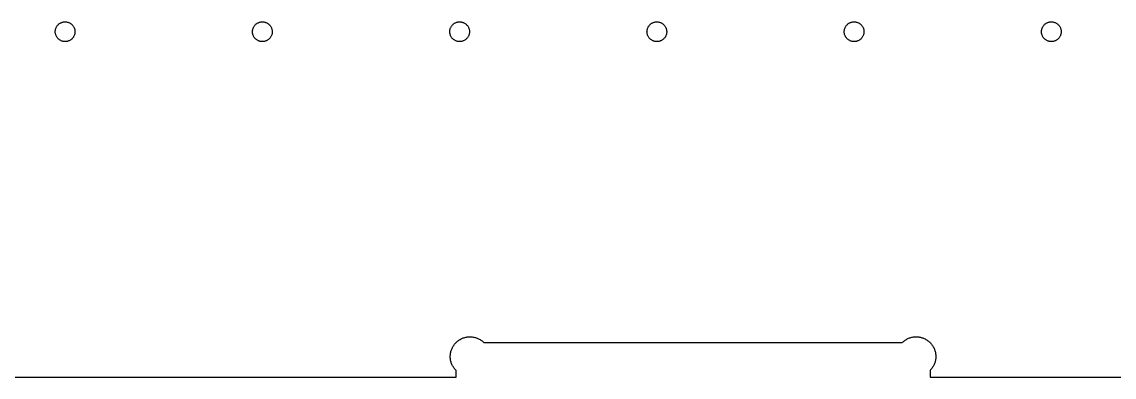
# Model space of a CAD drawing. Extents: x 0 to 96, y 0 to 48.
# Drawn here: x 13.73 to 20.65, y 23.28 to 25.53 of the extents above; entities that cross this region are included whole.
import ezdxf

# ---------------------------------------------------------------- set-up
doc = ezdxf.new("R2010")
doc.units = 0
doc.layers.add('Layer_1', color=7, linetype='CONTINUOUS')

msp = doc.modelspace()

# ---------------------------------------------------------------- linework, layer by layer
at = {"layer": 'Layer_1', "color": 7}
for p, q in [((13.943744, 25.473036), (13.944411, 25.476894)), ((13.944413, 25.476894), (13.945358, 25.480713)), ((13.945359, 25.480713), (13.94654, 25.484453)), ((13.94654, 25.484453), (13.947957, 25.488114)), ((13.947957, 25.488114), (13.949571, 25.491698)), ((13.949571, 25.491698), (13.951422, 25.495122)), ((13.951422, 25.495122), (13.953508, 25.498469)), ((13.953508, 25.498469), (13.955792, 25.501658)), ((13.955792, 25.501658), (13.958232, 25.504729)), ((13.958232, 25.504729), (13.96091, 25.507602)), ((13.96091, 25.507602), (13.963744, 25.510319)), ((13.963744, 25.510319), (13.966737, 25.512879)), ((13.966737, 25.512879), (13.969887, 25.515201)), ((13.969887, 25.515201), (13.973193, 25.517367)), ((13.973193, 25.517367), (13.976619, 25.519296)), ((13.976619, 25.519296), (13.980122, 25.520989)), ((13.980122, 25.520989), (13.983784, 25.522484)), ((13.983784, 25.522484), (13.987484, 25.523706)), ((13.987484, 25.523706), (13.991264, 25.524728)), ((13.991264, 25.524729), (13.995122, 25.525518)), ((13.995122, 25.525517), (13.99902, 25.526028)), ((13.99902, 25.526028), (14.002957, 25.526339)), ((14.002957, 25.526343), (14.006854, 25.526343)), ((14.006854, 25.526382), (14.010792, 25.526182)), ((14.010792, 25.526186), (14.014689, 25.525708)), ((14.014689, 25.525713), (14.018548, 25.525002)), ((14.018548, 25.525004), (14.022367, 25.524093)), ((14.022367, 25.524099), (14.026107, 25.522918)), ((14.026107, 25.522918), (14.029768, 25.5215)), ((14.029768, 25.5215), (14.033351, 25.519887)), ((14.033351, 25.519887), (14.036816, 25.517997)), ((14.036816, 25.517997), (14.040162, 25.515949)), ((14.040162, 25.515949), (14.043351, 25.513666)), ((14.043351, 25.513666), (14.046382, 25.511186)), ((14.046382, 25.511186), (14.049296, 25.508548)), ((14.049296, 25.508548), (14.052012, 25.505713)), ((14.052012, 25.505713), (14.054532, 25.502721)), ((14.054532, 25.502721), (14.056894, 25.499571)), ((14.056894, 25.499571), (14.05902, 25.496264)), ((14.05902, 25.496264), (14.060949, 25.492839)), ((14.060949, 25.492839), (14.062642, 25.489296)), ((14.062642, 25.489296), (14.064138, 25.485673)), ((14.064138, 25.485673), (14.065398, 25.481933)), ((14.065398, 25.481933), (14.06642, 25.478154)), ((14.066422, 25.478154), (14.067167, 25.474296)), ((14.06717, 25.474296), (14.067726, 25.470438)), ((15.193744, 25.473036), (15.194411, 25.476894)), ((15.194413, 25.476894), (15.195358, 25.480713)), ((15.195359, 25.480713), (15.19654, 25.484453)), ((15.19654, 25.484453), (15.197957, 25.488114)), ((15.197957, 25.488114), (15.199571, 25.491698)), ((15.199571, 25.491698), (15.201422, 25.495122)), ((15.201422, 25.495122), (15.203508, 25.498469)), ((15.203508, 25.498469), (15.205792, 25.501658)), ((15.205792, 25.501658), (15.208232, 25.504729)), ((15.208232, 25.504729), (15.21091, 25.507602)), ((15.21091, 25.507602), (15.213744, 25.510319)), ((15.213744, 25.510319), (15.216737, 25.512879)), ((15.216737, 25.512879), (15.219887, 25.515201)), ((15.219887, 25.515201), (15.223193, 25.517367)), ((15.223193, 25.517367), (15.226619, 25.519296)), ((15.226619, 25.519296), (15.230122, 25.520989)), ((15.230122, 25.520989), (15.233784, 25.522484)), ((15.233784, 25.522484), (15.237484, 25.523706)), ((15.237484, 25.523706), (15.241264, 25.524728)), ((15.241264, 25.524729), (15.245122, 25.525518)), ((15.245122, 25.525517), (15.24902, 25.526028)), ((15.24902, 25.526028), (15.252957, 25.526339)), ((15.252957, 25.526343), (15.256854, 25.526343)), ((15.256854, 25.526382), (15.260792, 25.526182)), ((15.260792, 25.526186), (15.264689, 25.525708)), ((15.264689, 25.525713), (15.268548, 25.525002)), ((15.268548, 25.525004), (15.272367, 25.524093)), ((15.272367, 25.524099), (15.276107, 25.522918)), ((15.276107, 25.522918), (15.279768, 25.5215)), ((15.279768, 25.5215), (15.283351, 25.519887)), ((15.283351, 25.519887), (15.286816, 25.517997)), ((15.286816, 25.517997), (15.290162, 25.515949)), ((15.290162, 25.515949), (15.293351, 25.513666)), ((15.293351, 25.513666), (15.296382, 25.511186)), ((15.296382, 25.511186), (15.299296, 25.508548)), ((15.299296, 25.508548), (15.302012, 25.505713)), ((15.302012, 25.505713), (15.304532, 25.502721)), ((15.304532, 25.502721), (15.306894, 25.499571)), ((15.306894, 25.499571), (15.30902, 25.496264)), ((15.30902, 25.496264), (15.310949, 25.492839)), ((15.310949, 25.492839), (15.312642, 25.489296)), ((15.312642, 25.489296), (15.314138, 25.485673)), ((15.314138, 25.485673), (15.315398, 25.481933)), ((15.315398, 25.481933), (15.31642, 25.478154)), ((15.316422, 25.478154), (15.317167, 25.474296)), ((15.31717, 25.474296), (15.317726, 25.470438)), ((16.443744, 25.473036), (16.444411, 25.476894)), ((16.444413, 25.476894), (16.445358, 25.480713)), ((16.445359, 25.480713), (16.44654, 25.484453)), ((16.44654, 25.484453), (16.447957, 25.488114)), ((16.447957, 25.488114), (16.449571, 25.491698)), ((16.449571, 25.491698), (16.451422, 25.495122)), ((16.451422, 25.495122), (16.453508, 25.498469)), ((16.453508, 25.498469), (16.455792, 25.501658)), ((16.455792, 25.501658), (16.458232, 25.504729)), ((16.458232, 25.504729), (16.46091, 25.507602)), ((16.46091, 25.507602), (16.463744, 25.510319)), ((16.463744, 25.510319), (16.466737, 25.512879)), ((16.466737, 25.512879), (16.469887, 25.515201)), ((16.469887, 25.515201), (16.473193, 25.517367)), ((16.473193, 25.517367), (16.476619, 25.519296)), ((16.476619, 25.519296), (16.480122, 25.520989)), ((16.480122, 25.520989), (16.483784, 25.522484)), ((16.483784, 25.522484), (16.487484, 25.523706)), ((16.487484, 25.523706), (16.491264, 25.524728)), ((16.491264, 25.524729), (16.495122, 25.525518)), ((16.495122, 25.525517), (16.49902, 25.526028)), ((16.49902, 25.526028), (16.502957, 25.526339)), ((16.502957, 25.526343), (16.506854, 25.526343)), ((16.506854, 25.526382), (16.510792, 25.526182)), ((16.510792, 25.526186), (16.514689, 25.525708)), ((16.514689, 25.525713), (16.518548, 25.525002)), ((16.518548, 25.525004), (16.522367, 25.524093)), ((16.522367, 25.524099), (16.526107, 25.522918)), ((16.526107, 25.522918), (16.529768, 25.5215)), ((16.529768, 25.5215), (16.533351, 25.519887)), ((16.533351, 25.519887), (16.536816, 25.517997)), ((16.536816, 25.517997), (16.540162, 25.515949)), ((16.540162, 25.515949), (16.543351, 25.513666)), ((16.543351, 25.513666), (16.546382, 25.511186)), ((16.546382, 25.511186), (16.549296, 25.508548)), ((16.549296, 25.508548), (16.552012, 25.505713)), ((16.552012, 25.505713), (16.554532, 25.502721)), ((16.554532, 25.502721), (16.556894, 25.499571)), ((16.556894, 25.499571), (16.55902, 25.496264)), ((16.55902, 25.496264), (16.560949, 25.492839)), ((16.560949, 25.492839), (16.562642, 25.489296)), ((16.562642, 25.489296), (16.564138, 25.485673)), ((16.564138, 25.485673), (16.565398, 25.481933)), ((16.565398, 25.481933), (16.56642, 25.478154)), ((16.566422, 25.478154), (16.567167, 25.474296)), ((16.56717, 25.474296), (16.567726, 25.470438)), ((17.693744, 25.473036), (17.694411, 25.476894)), ((17.694413, 25.476894), (17.695358, 25.480713)), ((17.695359, 25.480713), (17.69654, 25.484453)), ((17.69654, 25.484453), (17.697957, 25.488114)), ((17.697957, 25.488114), (17.699571, 25.491698)), ((17.699571, 25.491698), (17.701422, 25.495122)), ((17.701422, 25.495122), (17.703508, 25.498469)), ((17.703508, 25.498469), (17.705792, 25.501658)), ((17.705792, 25.501658), (17.708232, 25.504729)), ((17.708232, 25.504729), (17.71091, 25.507602)), ((17.71091, 25.507602), (17.713744, 25.510319)), ((17.713744, 25.510319), (17.716737, 25.512879)), ((17.716737, 25.512879), (17.719887, 25.515201)), ((17.719887, 25.515201), (17.723193, 25.517367)), ((17.723193, 25.517367), (17.726619, 25.519296)), ((17.726619, 25.519296), (17.730122, 25.520989)), ((17.730122, 25.520989), (17.733784, 25.522484)), ((17.733784, 25.522484), (17.737484, 25.523706)), ((17.737484, 25.523706), (17.741264, 25.524728)), ((17.741264, 25.524729), (17.745122, 25.525518)), ((17.745122, 25.525517), (17.74902, 25.526028)), ((17.74902, 25.526028), (17.752957, 25.526339)), ((17.752957, 25.526343), (17.756854, 25.526343)), ((17.756854, 25.526382), (17.760792, 25.526182)), ((17.760792, 25.526186), (17.764689, 25.525708)), ((17.764689, 25.525713), (17.768548, 25.525002)), ((17.768548, 25.525004), (17.772367, 25.524093)), ((17.772367, 25.524099), (17.776107, 25.522918)), ((17.776107, 25.522918), (17.779768, 25.5215)), ((17.779768, 25.5215), (17.783351, 25.519887)), ((17.783351, 25.519887), (17.786816, 25.517997)), ((17.786816, 25.517997), (17.790162, 25.515949)), ((17.790162, 25.515949), (17.793351, 25.513666)), ((17.793351, 25.513666), (17.796382, 25.511186)), ((17.796382, 25.511186), (17.799296, 25.508548)), ((17.799296, 25.508548), (17.802012, 25.505713)), ((17.802012, 25.505713), (17.804532, 25.502721)), ((17.804532, 25.502721), (17.806894, 25.499571)), ((17.806894, 25.499571), (17.80902, 25.496264)), ((17.80902, 25.496264), (17.810949, 25.492839)), ((17.810949, 25.492839), (17.812642, 25.489296)), ((17.812642, 25.489296), (17.814138, 25.485673)), ((17.814138, 25.485673), (17.815398, 25.481933)), ((17.815398, 25.481933), (17.81642, 25.478154)), ((17.816422, 25.478154), (17.817167, 25.474296)), ((17.81717, 25.474296), (17.817726, 25.470438)), ((18.943744, 25.473036), (18.944411, 25.476894)), ((18.944413, 25.476894), (18.945358, 25.480713)), ((18.945359, 25.480713), (18.94654, 25.484453)), ((18.94654, 25.484453), (18.947957, 25.488114)), ((18.947957, 25.488114), (18.949571, 25.491698)), ((18.949571, 25.491698), (18.951422, 25.495122)), ((18.951422, 25.495122), (18.953508, 25.498469)), ((18.953508, 25.498469), (18.955792, 25.501658)), ((18.955792, 25.501658), (18.958232, 25.504729)), ((18.958232, 25.504729), (18.96091, 25.507602)), ((18.96091, 25.507602), (18.963744, 25.510319)), ((18.963744, 25.510319), (18.966737, 25.512879)), ((18.966737, 25.512879), (18.969887, 25.515201)), ((18.969887, 25.515201), (18.973193, 25.517367)), ((18.973193, 25.517367), (18.976619, 25.519296)), ((18.976619, 25.519296), (18.980122, 25.520989)), ((18.980122, 25.520989), (18.983784, 25.522484)), ((18.983784, 25.522484), (18.987484, 25.523706)), ((18.987484, 25.523706), (18.991264, 25.524728)), ((18.991264, 25.524729), (18.995122, 25.525518)), ((18.995122, 25.525517), (18.99902, 25.526028)), ((18.99902, 25.526028), (19.002957, 25.526339)), ((19.002957, 25.526343), (19.006854, 25.526343)), ((19.006854, 25.526382), (19.010792, 25.526182)), ((19.010792, 25.526186), (19.014689, 25.525708)), ((19.014689, 25.525713), (19.018548, 25.525002)), ((19.018548, 25.525004), (19.022367, 25.524093)), ((19.022367, 25.524099), (19.026107, 25.522918)), ((19.026107, 25.522918), (19.029768, 25.5215)), ((19.029768, 25.5215), (19.033351, 25.519887)), ((19.033351, 25.519887), (19.036816, 25.517997)), ((19.036816, 25.517997), (19.040162, 25.515949)), ((19.040162, 25.515949), (19.043351, 25.513666)), ((19.043351, 25.513666), (19.046382, 25.511186)), ((19.046382, 25.511186), (19.049296, 25.508548)), ((19.049296, 25.508548), (19.052012, 25.505713)), ((19.052012, 25.505713), (19.054532, 25.502721)), ((19.054532, 25.502721), (19.056894, 25.499571)), ((19.056894, 25.499571), (19.05902, 25.496264)), ((19.05902, 25.496264), (19.060949, 25.492839)), ((19.060949, 25.492839), (19.062642, 25.489296)), ((19.062642, 25.489296), (19.064138, 25.485673)), ((19.064138, 25.485673), (19.065398, 25.481933)), ((19.065398, 25.481933), (19.06642, 25.478154)), ((19.066422, 25.478154), (19.067167, 25.474296)), ((19.06717, 25.474296), (19.067726, 25.470438)), ((20.193744, 25.473036), (20.194411, 25.476894)), ((20.194413, 25.476894), (20.195358, 25.480713)), ((20.195359, 25.480713), (20.19654, 25.484453)), ((20.19654, 25.484453), (20.197957, 25.488114)), ((20.197957, 25.488114), (20.199571, 25.491698)), ((20.199571, 25.491698), (20.201422, 25.495122)), ((20.201422, 25.495122), (20.203508, 25.498469)), ((20.203508, 25.498469), (20.205792, 25.501658)), ((20.205792, 25.501658), (20.208232, 25.504729)), ((20.208232, 25.504729), (20.21091, 25.507602)), ((20.21091, 25.507602), (20.213744, 25.510319)), ((20.213744, 25.510319), (20.216737, 25.512879)), ((20.216737, 25.512879), (20.219887, 25.515201)), ((20.219887, 25.515201), (20.223193, 25.517367)), ((20.223193, 25.517367), (20.226619, 25.519296)), ((20.226619, 25.519296), (20.230122, 25.520989)), ((20.230122, 25.520989), (20.233784, 25.522484)), ((20.233784, 25.522484), (20.237484, 25.523706)), ((20.237484, 25.523706), (20.241264, 25.524728)), ((20.241264, 25.524729), (20.245122, 25.525518)), ((20.245122, 25.525517), (20.24902, 25.526028)), ((20.24902, 25.526028), (20.252957, 25.526339)), ((20.252957, 25.526343), (20.256854, 25.526343)), ((20.256854, 25.526382), (20.260792, 25.526182)), ((20.260792, 25.526186), (20.264689, 25.525708)), ((20.264689, 25.525713), (20.268548, 25.525002)), ((20.268548, 25.525004), (20.272367, 25.524093)), ((20.272367, 25.524099), (20.276107, 25.522918)), ((20.276107, 25.522918), (20.279768, 25.5215)), ((20.279768, 25.5215), (20.283351, 25.519887)), ((20.283351, 25.519887), (20.286816, 25.517997)), ((20.286816, 25.517997), (20.290162, 25.515949)), ((20.290162, 25.515949), (20.293351, 25.513666)), ((20.293351, 25.513666), (20.296382, 25.511186)), ((20.296382, 25.511186), (20.299296, 25.508548)), ((20.299296, 25.508548), (20.302012, 25.505713)), ((20.302012, 25.505713), (20.304532, 25.502721)), ((20.304532, 25.502721), (20.306894, 25.499571)), ((20.306894, 25.499571), (20.30902, 25.496264)), ((20.30902, 25.496264), (20.310949, 25.492839)), ((20.310949, 25.492839), (20.312642, 25.489296)), ((20.312642, 25.489296), (20.314138, 25.485673)), ((20.314138, 25.485673), (20.315398, 25.481933)), ((20.315398, 25.481933), (20.31642, 25.478154)), ((20.316422, 25.478154), (20.317167, 25.474296)), ((20.31717, 25.474296), (20.317726, 25.470438)), ((13.943076, 25.465201), (13.943276, 25.469099)), ((13.94339, 25.457367), (13.943112, 25.461264)), ((13.943114, 25.461264), (13.943114, 25.465201)), ((13.943272, 25.469099), (13.943739, 25.473036)), ((13.943941, 25.453469), (13.943386, 25.457367)), ((13.944689, 25.449611), (13.943944, 25.453469)), ((13.945713, 25.445831), (13.944691, 25.449611)), ((13.946973, 25.442091), (13.945713, 25.445831)), ((13.948469, 25.438469), (13.946973, 25.442091)), ((13.950162, 25.434926), (13.948469, 25.438469)), ((13.952091, 25.4315), (13.950162, 25.434926)), ((13.954217, 25.428232), (13.952091, 25.4315)), ((13.956579, 25.425083), (13.954217, 25.428232)), ((13.959099, 25.422051), (13.956579, 25.425083)), ((13.961816, 25.419217), (13.959099, 25.422051)), ((13.964729, 25.416579), (13.961816, 25.419217)), ((13.96776, 25.414099), (13.964729, 25.416579)), ((13.970949, 25.411816), (13.96776, 25.414099)), ((13.974296, 25.409768), (13.970949, 25.411816)), ((13.97776, 25.407918), (13.974296, 25.409768)), ((13.981343, 25.406264), (13.97776, 25.407918)), ((13.985004, 25.404847), (13.981343, 25.406264)), ((13.988744, 25.403706), (13.985004, 25.404847)), ((14.027327, 25.405319), (14.023627, 25.40406)), ((14.030989, 25.406776), (14.027327, 25.405319)), ((14.034492, 25.408508), (14.030989, 25.406776)), ((14.037918, 25.410438), (14.034492, 25.408508)), ((14.041224, 25.412563), (14.037918, 25.410438)), ((14.044374, 25.414926), (14.041224, 25.412563)), ((14.047367, 25.417446), (14.044374, 25.414926)), ((14.050201, 25.420162), (14.047367, 25.417446)), ((14.052879, 25.423036), (14.050201, 25.420162)), ((14.055319, 25.426107), (14.052879, 25.423036)), ((14.057603, 25.429296), (14.055319, 25.426107)), ((14.059689, 25.432642), (14.057603, 25.429296)), ((14.06154, 25.436107), (14.059689, 25.432642)), ((14.063154, 25.43965), (14.06154, 25.436107)), ((14.064571, 25.443351), (14.063154, 25.43965)), ((14.065752, 25.447091), (14.064571, 25.443351)), ((14.066698, 25.45091), (14.065753, 25.447091)), ((14.067367, 25.454768), (14.0667, 25.45091)), ((14.067839, 25.458666), (14.067372, 25.454768)), ((14.067721, 25.470438), (14.067999, 25.4665)), ((14.068036, 25.462563), (14.067836, 25.458666)), ((14.067997, 25.4665), (14.067997, 25.462563)), ((15.193076, 25.465201), (15.193276, 25.469099)), ((15.19339, 25.457367), (15.193112, 25.461264)), ((15.193114, 25.461264), (15.193114, 25.465201)), ((15.193272, 25.469099), (15.193739, 25.473036)), ((15.193941, 25.453469), (15.193386, 25.457367)), ((15.194689, 25.449611), (15.193944, 25.453469)), ((15.195713, 25.445831), (15.194691, 25.449611)), ((15.196973, 25.442091), (15.195713, 25.445831)), ((15.198469, 25.438469), (15.196973, 25.442091)), ((15.200162, 25.434926), (15.198469, 25.438469)), ((15.202091, 25.4315), (15.200162, 25.434926)), ((15.204217, 25.428232), (15.202091, 25.4315)), ((15.206579, 25.425083), (15.204217, 25.428232)), ((15.209099, 25.422051), (15.206579, 25.425083)), ((15.211816, 25.419217), (15.209099, 25.422051)), ((15.214729, 25.416579), (15.211816, 25.419217)), ((15.21776, 25.414099), (15.214729, 25.416579)), ((15.220949, 25.411816), (15.21776, 25.414099)), ((15.224296, 25.409768), (15.220949, 25.411816)), ((15.22776, 25.407918), (15.224296, 25.409768)), ((15.231343, 25.406264), (15.22776, 25.407918)), ((15.235004, 25.404847), (15.231343, 25.406264)), ((15.238744, 25.403706), (15.235004, 25.404847)), ((15.277327, 25.405319), (15.273627, 25.40406)), ((15.280989, 25.406776), (15.277327, 25.405319)), ((15.284492, 25.408508), (15.280989, 25.406776)), ((15.287918, 25.410438), (15.284492, 25.408508)), ((15.291224, 25.412563), (15.287918, 25.410438)), ((15.294374, 25.414926), (15.291224, 25.412563)), ((15.297367, 25.417446), (15.294374, 25.414926)), ((15.300201, 25.420162), (15.297367, 25.417446)), ((15.302879, 25.423036), (15.300201, 25.420162)), ((15.305319, 25.426107), (15.302879, 25.423036)), ((15.307603, 25.429296), (15.305319, 25.426107)), ((15.309689, 25.432642), (15.307603, 25.429296)), ((15.31154, 25.436107), (15.309689, 25.432642)), ((15.313154, 25.43965), (15.31154, 25.436107)), ((15.314571, 25.443351), (15.313154, 25.43965)), ((15.315752, 25.447091), (15.314571, 25.443351)), ((15.316698, 25.45091), (15.315753, 25.447091)), ((15.317367, 25.454768), (15.3167, 25.45091)), ((15.317839, 25.458666), (15.317372, 25.454768)), ((15.317721, 25.470438), (15.317999, 25.4665)), ((15.318036, 25.462563), (15.317836, 25.458666)), ((15.317997, 25.4665), (15.317997, 25.462563)), ((16.443076, 25.465201), (16.443276, 25.469099)), ((16.44339, 25.457367), (16.443112, 25.461264)), ((16.443114, 25.461264), (16.443114, 25.465201)), ((16.443272, 25.469099), (16.443739, 25.473036)), ((16.443941, 25.453469), (16.443386, 25.457367)), ((16.444689, 25.449611), (16.443944, 25.453469)), ((16.445713, 25.445831), (16.444691, 25.449611)), ((16.446973, 25.442091), (16.445713, 25.445831)), ((16.448469, 25.438469), (16.446973, 25.442091)), ((16.450162, 25.434926), (16.448469, 25.438469)), ((16.452091, 25.4315), (16.450162, 25.434926)), ((16.454217, 25.428232), (16.452091, 25.4315)), ((16.456579, 25.425083), (16.454217, 25.428232)), ((16.459099, 25.422051), (16.456579, 25.425083)), ((16.461816, 25.419217), (16.459099, 25.422051)), ((16.464729, 25.416579), (16.461816, 25.419217)), ((16.46776, 25.414099), (16.464729, 25.416579)), ((16.470949, 25.411816), (16.46776, 25.414099)), ((16.474296, 25.409768), (16.470949, 25.411816)), ((16.47776, 25.407918), (16.474296, 25.409768)), ((16.481343, 25.406264), (16.47776, 25.407918)), ((16.485004, 25.404847), (16.481343, 25.406264)), ((16.488744, 25.403706), (16.485004, 25.404847)), ((16.527327, 25.405319), (16.523627, 25.40406)), ((16.530989, 25.406776), (16.527327, 25.405319)), ((16.534492, 25.408508), (16.530989, 25.406776)), ((16.537918, 25.410438), (16.534492, 25.408508)), ((16.541224, 25.412563), (16.537918, 25.410438)), ((16.544374, 25.414926), (16.541224, 25.412563)), ((16.547367, 25.417446), (16.544374, 25.414926)), ((16.550201, 25.420162), (16.547367, 25.417446)), ((16.552879, 25.423036), (16.550201, 25.420162)), ((16.555319, 25.426107), (16.552879, 25.423036)), ((16.557603, 25.429296), (16.555319, 25.426107)), ((16.559689, 25.432642), (16.557603, 25.429296)), ((16.56154, 25.436107), (16.559689, 25.432642)), ((16.563154, 25.43965), (16.56154, 25.436107)), ((16.564571, 25.443351), (16.563154, 25.43965)), ((16.565752, 25.447091), (16.564571, 25.443351)), ((16.566698, 25.45091), (16.565753, 25.447091)), ((16.567367, 25.454768), (16.5667, 25.45091)), ((16.567839, 25.458666), (16.567372, 25.454768)), ((16.567721, 25.470438), (16.567999, 25.4665)), ((16.568036, 25.462563), (16.567836, 25.458666)), ((16.567997, 25.4665), (16.567997, 25.462563)), ((17.693076, 25.465201), (17.693276, 25.469099)), ((17.69339, 25.457367), (17.693112, 25.461264)), ((17.693114, 25.461264), (17.693114, 25.465201)), ((17.693272, 25.469099), (17.693739, 25.473036)), ((17.693941, 25.453469), (17.693386, 25.457367)), ((17.694689, 25.449611), (17.693944, 25.453469)), ((17.695713, 25.445831), (17.694691, 25.449611)), ((17.696973, 25.442091), (17.695713, 25.445831)), ((17.698469, 25.438469), (17.696973, 25.442091)), ((17.700162, 25.434926), (17.698469, 25.438469)), ((17.702091, 25.4315), (17.700162, 25.434926)), ((17.704217, 25.428232), (17.702091, 25.4315)), ((17.706579, 25.425083), (17.704217, 25.428232)), ((17.709099, 25.422051), (17.706579, 25.425083)), ((17.711816, 25.419217), (17.709099, 25.422051)), ((17.714729, 25.416579), (17.711816, 25.419217)), ((17.71776, 25.414099), (17.714729, 25.416579)), ((17.720949, 25.411816), (17.71776, 25.414099)), ((17.724296, 25.409768), (17.720949, 25.411816)), ((17.72776, 25.407918), (17.724296, 25.409768)), ((17.731343, 25.406264), (17.72776, 25.407918)), ((17.735004, 25.404847), (17.731343, 25.406264)), ((17.738744, 25.403706), (17.735004, 25.404847)), ((17.777327, 25.405319), (17.773627, 25.40406)), ((17.780989, 25.406776), (17.777327, 25.405319)), ((17.784492, 25.408508), (17.780989, 25.406776)), ((17.787918, 25.410438), (17.784492, 25.408508)), ((17.791224, 25.412563), (17.787918, 25.410438)), ((17.794374, 25.414926), (17.791224, 25.412563)), ((17.797367, 25.417446), (17.794374, 25.414926)), ((17.800201, 25.420162), (17.797367, 25.417446)), ((17.802879, 25.423036), (17.800201, 25.420162)), ((17.805319, 25.426107), (17.802879, 25.423036)), ((17.807603, 25.429296), (17.805319, 25.426107)), ((17.809689, 25.432642), (17.807603, 25.429296)), ((17.81154, 25.436107), (17.809689, 25.432642)), ((17.813154, 25.43965), (17.81154, 25.436107)), ((17.814571, 25.443351), (17.813154, 25.43965)), ((17.815752, 25.447091), (17.814571, 25.443351)), ((17.816698, 25.45091), (17.815753, 25.447091)), ((17.817367, 25.454768), (17.8167, 25.45091)), ((17.817839, 25.458666), (17.817372, 25.454768)), ((17.817721, 25.470438), (17.817999, 25.4665)), ((17.818036, 25.462563), (17.817836, 25.458666)), ((17.817997, 25.4665), (17.817997, 25.462563)), ((18.943076, 25.465201), (18.943276, 25.469099)), ((18.94339, 25.457367), (18.943112, 25.461264)), ((18.943114, 25.461264), (18.943114, 25.465201)), ((18.943272, 25.469099), (18.943739, 25.473036)), ((18.943941, 25.453469), (18.943386, 25.457367)), ((18.944689, 25.449611), (18.943944, 25.453469)), ((18.945713, 25.445831), (18.944691, 25.449611)), ((18.946973, 25.442091), (18.945713, 25.445831)), ((18.948469, 25.438469), (18.946973, 25.442091)), ((18.950162, 25.434926), (18.948469, 25.438469)), ((18.952091, 25.4315), (18.950162, 25.434926)), ((18.954217, 25.428232), (18.952091, 25.4315)), ((18.956579, 25.425083), (18.954217, 25.428232)), ((18.959099, 25.422051), (18.956579, 25.425083)), ((18.961816, 25.419217), (18.959099, 25.422051)), ((18.964729, 25.416579), (18.961816, 25.419217)), ((18.96776, 25.414099), (18.964729, 25.416579)), ((18.970949, 25.411816), (18.96776, 25.414099)), ((18.974296, 25.409768), (18.970949, 25.411816)), ((18.97776, 25.407918), (18.974296, 25.409768)), ((18.981343, 25.406264), (18.97776, 25.407918)), ((18.985004, 25.404847), (18.981343, 25.406264)), ((18.988744, 25.403706), (18.985004, 25.404847)), ((19.027327, 25.405319), (19.023627, 25.40406)), ((19.030989, 25.406776), (19.027327, 25.405319)), ((19.034492, 25.408508), (19.030989, 25.406776)), ((19.037918, 25.410438), (19.034492, 25.408508)), ((19.041224, 25.412563), (19.037918, 25.410438)), ((19.044374, 25.414926), (19.041224, 25.412563)), ((19.047367, 25.417446), (19.044374, 25.414926)), ((19.050201, 25.420162), (19.047367, 25.417446)), ((19.052879, 25.423036), (19.050201, 25.420162)), ((19.055319, 25.426107), (19.052879, 25.423036)), ((19.057603, 25.429296), (19.055319, 25.426107)), ((19.059689, 25.432642), (19.057603, 25.429296)), ((19.06154, 25.436107), (19.059689, 25.432642)), ((19.063154, 25.43965), (19.06154, 25.436107)), ((19.064571, 25.443351), (19.063154, 25.43965)), ((19.065752, 25.447091), (19.064571, 25.443351)), ((19.066698, 25.45091), (19.065753, 25.447091)), ((19.067367, 25.454768), (19.0667, 25.45091)), ((19.067839, 25.458666), (19.067372, 25.454768)), ((19.067721, 25.470438), (19.067999, 25.4665)), ((19.068036, 25.462563), (19.067836, 25.458666)), ((19.067997, 25.4665), (19.067997, 25.462563)), ((20.193076, 25.465201), (20.193276, 25.469099)), ((20.19339, 25.457367), (20.193112, 25.461264)), ((20.193114, 25.461264), (20.193114, 25.465201)), ((20.193272, 25.469099), (20.193739, 25.473036)), ((20.193941, 25.453469), (20.193386, 25.457367)), ((20.194689, 25.449611), (20.193944, 25.453469)), ((20.195713, 25.445831), (20.194691, 25.449611)), ((20.196973, 25.442091), (20.195713, 25.445831)), ((20.198469, 25.438469), (20.196973, 25.442091)), ((20.200162, 25.434926), (20.198469, 25.438469)), ((20.202091, 25.4315), (20.200162, 25.434926)), ((20.204217, 25.428232), (20.202091, 25.4315)), ((20.206579, 25.425083), (20.204217, 25.428232)), ((20.209099, 25.422051), (20.206579, 25.425083)), ((20.211816, 25.419217), (20.209099, 25.422051)), ((20.214729, 25.416579), (20.211816, 25.419217)), ((20.21776, 25.414099), (20.214729, 25.416579)), ((20.220949, 25.411816), (20.21776, 25.414099)), ((20.224296, 25.409768), (20.220949, 25.411816)), ((20.22776, 25.407918), (20.224296, 25.409768)), ((20.231343, 25.406264), (20.22776, 25.407918)), ((20.235004, 25.404847), (20.231343, 25.406264)), ((20.238744, 25.403706), (20.235004, 25.404847)), ((20.277327, 25.405319), (20.273627, 25.40406)), ((20.280989, 25.406776), (20.277327, 25.405319)), ((20.284492, 25.408508), (20.280989, 25.406776)), ((20.287918, 25.410438), (20.284492, 25.408508)), ((20.291224, 25.412563), (20.287918, 25.410438)), ((20.294374, 25.414926), (20.291224, 25.412563)), ((20.297367, 25.417446), (20.294374, 25.414926)), ((20.300201, 25.420162), (20.297367, 25.417446)), ((20.302879, 25.423036), (20.300201, 25.420162)), ((20.305319, 25.426107), (20.302879, 25.423036)), ((20.307603, 25.429296), (20.305319, 25.426107)), ((20.309689, 25.432642), (20.307603, 25.429296)), ((20.31154, 25.436107), (20.309689, 25.432642)), ((20.313154, 25.43965), (20.31154, 25.436107)), ((20.314571, 25.443351), (20.313154, 25.43965)), ((20.315752, 25.447091), (20.314571, 25.443351)), ((20.316698, 25.45091), (20.315753, 25.447091)), ((20.317367, 25.454768), (20.3167, 25.45091)), ((20.317839, 25.458666), (20.317372, 25.454768)), ((20.317721, 25.470438), (20.317999, 25.4665)), ((20.318036, 25.462563), (20.317836, 25.458666)), ((20.317997, 25.4665), (20.317997, 25.462563)), ((13.992563, 25.40276), (13.988744, 25.403704)), ((13.996422, 25.402051), (13.992563, 25.402762)), ((14.000319, 25.401619), (13.996422, 25.402052)), ((14.004257, 25.401421), (14.000319, 25.401621)), ((14.008154, 25.401461), (14.004257, 25.401461)), ((14.012091, 25.401737), (14.008154, 25.401459)), ((14.015989, 25.402249), (14.012091, 25.401738)), ((14.019847, 25.403036), (14.015989, 25.402247)), ((14.023627, 25.40406), (14.019847, 25.403038)), ((15.242563, 25.40276), (15.238744, 25.403704)), ((15.246422, 25.402051), (15.242563, 25.402762)), ((15.250319, 25.401619), (15.246422, 25.402052)), ((15.254257, 25.401421), (15.250319, 25.401621)), ((15.258154, 25.401461), (15.254257, 25.401461)), ((15.262091, 25.401737), (15.258154, 25.401459)), ((15.265989, 25.402249), (15.262091, 25.401738)), ((15.269847, 25.403036), (15.265989, 25.402247)), ((15.273627, 25.40406), (15.269847, 25.403038)), ((16.492563, 25.40276), (16.488744, 25.403704)), ((16.496422, 25.402051), (16.492563, 25.402762)), ((16.500319, 25.401619), (16.496422, 25.402052)), ((16.504257, 25.401421), (16.500319, 25.401621)), ((16.508154, 25.401461), (16.504257, 25.401461)), ((16.512091, 25.401737), (16.508154, 25.401459)), ((16.515989, 25.402249), (16.512091, 25.401738)), ((16.519847, 25.403036), (16.515989, 25.402247)), ((16.523627, 25.40406), (16.519847, 25.403038)), ((17.742563, 25.40276), (17.738744, 25.403704)), ((17.746422, 25.402051), (17.742563, 25.402762)), ((17.750319, 25.401619), (17.746422, 25.402052)), ((17.754257, 25.401421), (17.750319, 25.401621)), ((17.758154, 25.401461), (17.754257, 25.401461)), ((17.762091, 25.401737), (17.758154, 25.401459)), ((17.765989, 25.402249), (17.762091, 25.401738)), ((17.769847, 25.403036), (17.765989, 25.402247)), ((17.773627, 25.40406), (17.769847, 25.403038)), ((18.992563, 25.40276), (18.988744, 25.403704)), ((18.996422, 25.402051), (18.992563, 25.402762)), ((19.000319, 25.401619), (18.996422, 25.402052)), ((19.004257, 25.401421), (19.000319, 25.401621)), ((19.008154, 25.401461), (19.004257, 25.401461)), ((19.012091, 25.401737), (19.008154, 25.401459)), ((19.015989, 25.402249), (19.012091, 25.401738)), ((19.019847, 25.403036), (19.015989, 25.402247)), ((19.023627, 25.40406), (19.019847, 25.403038)), ((20.242563, 25.40276), (20.238744, 25.403704)), ((20.246422, 25.402051), (20.242563, 25.402762)), ((20.250319, 25.401619), (20.246422, 25.402052)), ((20.254257, 25.401421), (20.250319, 25.401621)), ((20.258154, 25.401461), (20.254257, 25.401461)), ((20.262091, 25.401737), (20.258154, 25.401459)), ((20.265989, 25.402249), (20.262091, 25.401738)), ((20.269847, 25.403036), (20.265989, 25.402247)), ((20.273627, 25.40406), (20.269847, 25.403038)), ((16.459926, 23.463508), (16.462406, 23.468114)), ((16.462406, 23.468114), (16.465083, 23.472602)), ((16.465083, 23.472602), (16.467918, 23.477012)), ((16.467918, 23.477012), (16.470949, 23.481264)), ((16.470949, 23.481264), (16.474178, 23.485398)), ((16.474178, 23.485398), (16.477524, 23.489413)), ((16.477524, 23.489413), (16.481068, 23.493272)), ((16.481068, 23.493272), (16.484808, 23.496973)), ((16.484808, 23.496973), (16.488627, 23.500517)), ((16.488627, 23.500517), (16.492642, 23.503902)), ((16.492642, 23.503902), (16.496776, 23.507091)), ((16.496776, 23.507091), (16.501028, 23.510122)), ((16.501028, 23.510122), (16.505438, 23.512997)), ((16.505438, 23.512997), (16.509926, 23.515634)), ((16.509926, 23.515634), (16.514571, 23.518114)), ((16.514571, 23.518114), (16.519257, 23.520398)), ((16.519257, 23.520398), (16.52406, 23.522484)), ((16.52406, 23.522484), (16.528981, 23.524374)), ((16.528981, 23.524374), (16.533941, 23.526028)), ((16.533941, 23.526028), (16.538941, 23.527484)), ((16.538941, 23.527484), (16.54402, 23.528744)), ((16.54402, 23.528744), (16.549178, 23.529767)), ((16.549178, 23.529768), (16.554336, 23.53059)), ((16.554336, 23.530594), (16.559532, 23.531183)), ((16.559532, 23.531186), (16.564768, 23.531574)), ((16.564768, 23.531579), (16.570004, 23.531734)), ((16.570004, 23.531737), (16.575241, 23.531737)), ((16.575241, 23.531698), (16.580477, 23.53142)), ((16.580477, 23.531421), (16.585673, 23.53091)), ((16.585673, 23.53091), (16.59087, 23.530199)), ((16.59087, 23.530201), (16.596028, 23.52929)), ((16.596028, 23.529296), (16.601107, 23.528154)), ((16.601107, 23.528154), (16.606186, 23.526776)), ((16.606186, 23.526776), (16.611186, 23.52524)), ((16.611186, 23.52524), (16.616107, 23.52343)), ((16.616107, 23.52343), (16.620949, 23.521461)), ((16.620949, 23.521461), (16.625713, 23.519296)), ((16.625713, 23.519296), (16.630359, 23.516894)), ((16.630359, 23.516894), (16.634926, 23.514336)), ((16.634926, 23.514336), (16.639374, 23.511579)), ((16.639374, 23.511579), (16.643706, 23.508627)), ((16.643706, 23.508627), (16.647918, 23.505517)), ((16.647918, 23.505517), (16.651973, 23.502209)), ((16.651973, 23.502209), (16.65591, 23.498744)), ((16.65591, 23.498744), (16.659689, 23.495122)), ((16.659689, 23.495122), (19.310083, 23.495122)), ((19.310083, 23.495122), (19.311933, 23.496973)), ((19.311933, 23.496973), (19.315792, 23.500517)), ((19.315792, 23.500517), (19.319808, 23.503902)), ((19.319808, 23.503902), (19.323941, 23.507091)), ((19.323941, 23.507091), (19.328193, 23.510122)), ((19.328193, 23.510122), (19.332603, 23.512997)), ((19.332603, 23.512997), (19.337091, 23.515634)), ((19.337091, 23.515634), (19.341737, 23.518114)), ((19.341737, 23.518114), (19.346422, 23.520398)), ((19.346422, 23.520398), (19.351224, 23.522484)), ((19.351224, 23.522484), (19.356107, 23.524374)), ((19.356107, 23.524374), (19.361068, 23.526028)), ((19.361068, 23.526028), (19.366107, 23.527484)), ((19.366107, 23.527484), (19.371186, 23.528744)), ((19.371186, 23.528744), (19.376343, 23.529767)), ((19.376343, 23.529768), (19.3815, 23.53059)), ((19.3815, 23.530594), (19.386698, 23.531183)), ((19.386698, 23.531186), (19.391933, 23.531574)), ((19.391933, 23.531579), (19.39717, 23.531734)), ((19.39717, 23.531737), (19.399768, 23.531737)), ((19.399768, 23.531737), (19.405004, 23.531581)), ((19.405004, 23.531579), (19.410241, 23.53119)), ((19.410241, 23.531186), (19.415438, 23.530597)), ((19.415438, 23.530594), (19.420594, 23.529772)), ((19.420594, 23.529768), (19.425752, 23.528746)), ((19.425752, 23.528744), (19.430831, 23.527484)), ((19.430831, 23.527484), (19.435831, 23.526028)), ((19.435831, 23.526028), (19.440792, 23.524374)), ((19.440792, 23.524374), (19.445713, 23.522484)), ((19.445713, 23.522484), (19.450517, 23.520398)), ((19.450517, 23.520398), (19.455201, 23.518114)), ((19.455201, 23.518114), (19.459847, 23.515634)), ((19.459847, 23.515634), (19.464336, 23.512997)), ((19.464336, 23.512997), (19.468744, 23.510122)), ((19.468744, 23.510122), (19.472997, 23.507091)), ((19.472997, 23.507091), (19.47713, 23.503902)), ((19.47713, 23.503902), (19.481147, 23.500517)), ((19.481147, 23.500517), (19.484966, 23.496973)), ((19.484966, 23.496973), (19.488706, 23.493272)), ((19.488706, 23.493272), (19.492249, 23.489413)), ((19.492249, 23.489413), (19.495594, 23.485398)), ((19.495594, 23.485398), (19.498823, 23.481264)), ((19.498823, 23.481264), (19.501854, 23.477012)), ((19.501854, 23.477012), (19.504689, 23.472602)), ((19.504689, 23.472602), (19.507367, 23.468114)), ((19.507367, 23.468114), (19.509847, 23.463508)), ((16.446382, 23.402839), (16.446271, 23.408076)), ((16.446303, 23.408076), (16.446459, 23.413311)), ((16.446658, 23.397602), (16.44638, 23.402839)), ((16.446461, 23.413311), (16.44685, 23.418508)), ((16.44713, 23.392367), (16.446652, 23.397602)), ((16.446854, 23.418508), (16.447443, 23.423706)), ((16.447446, 23.423706), (16.448268, 23.428902)), ((16.448272, 23.428902), (16.449339, 23.43402)), ((16.449336, 23.43402), (16.450556, 23.439099)), ((16.450556, 23.439099), (16.452012, 23.444138)), ((16.452012, 23.444138), (16.453706, 23.449099)), ((16.453706, 23.449099), (16.455556, 23.453981)), ((16.455556, 23.453981), (16.457642, 23.458783)), ((16.457642, 23.458783), (16.459926, 23.463508)), ((19.509847, 23.463508), (19.51213, 23.458783)), ((19.51213, 23.458783), (19.514217, 23.453981)), ((19.514217, 23.453981), (19.516068, 23.449099)), ((19.516068, 23.449099), (19.51776, 23.444138)), ((19.51776, 23.444138), (19.519217, 23.439099)), ((19.519217, 23.439099), (19.520438, 23.43402)), ((19.520438, 23.43402), (19.521504, 23.428902)), ((19.5215, 23.428902), (19.522322, 23.423706)), ((19.522327, 23.423706), (19.522916, 23.418508)), ((19.523114, 23.397602), (19.522637, 23.392367)), ((19.522918, 23.418508), (19.523307, 23.413311)), ((19.52339, 23.402839), (19.523112, 23.397602)), ((19.523311, 23.413311), (19.523467, 23.408076)), ((19.523469, 23.408076), (19.523358, 23.402839)), ((16.447839, 23.387209), (16.447128, 23.392367)), ((16.448784, 23.382051), (16.44784, 23.387209)), ((16.449926, 23.376933), (16.448784, 23.382051)), ((16.451264, 23.371894), (16.449926, 23.376933)), ((16.452839, 23.366894), (16.451264, 23.371894)), ((16.454611, 23.361973), (16.452839, 23.366894)), ((16.456579, 23.357091), (16.454611, 23.361973)), ((16.458784, 23.352327), (16.456579, 23.357091)), ((16.461147, 23.347681), (16.458784, 23.352327)), ((16.463706, 23.343114), (16.461147, 23.347681)), ((16.466461, 23.338666), (16.463706, 23.343114)), ((16.469413, 23.334336), (16.466461, 23.338666)), ((16.472524, 23.330122), (16.469413, 23.334336)), ((16.475831, 23.326068), (16.472524, 23.330122)), ((19.497249, 23.330122), (19.493941, 23.326068)), ((19.500359, 23.334336), (19.497249, 23.330122)), ((19.503311, 23.338666), (19.500359, 23.334336)), ((19.506068, 23.343114), (19.503311, 23.338666)), ((19.508627, 23.347681), (19.506068, 23.343114)), ((19.510989, 23.352327), (19.508627, 23.347681)), ((19.513193, 23.357091), (19.510989, 23.352327)), ((19.515162, 23.361973), (19.513193, 23.357091)), ((19.516933, 23.366894), (19.515162, 23.361973)), ((19.518508, 23.371894), (19.516933, 23.366894)), ((19.519847, 23.376933), (19.518508, 23.371894)), ((19.520989, 23.382051), (19.519847, 23.376933)), ((19.521933, 23.387209), (19.520989, 23.382051)), ((19.522642, 23.392367), (19.521931, 23.387209)), ((13.482918, 23.276382), (16.482918, 23.276382)), ((16.479296, 23.32213), (16.475831, 23.326068)), ((16.482918, 23.318351), (16.479296, 23.32213)), ((16.482918, 23.276382), (16.482918, 23.318351)), ((19.490477, 23.32213), (19.486854, 23.318351)), ((19.486854, 23.318351), (19.486854, 23.276382)), ((19.486854, 23.276382), (22.486854, 23.276382)), ((19.493941, 23.326068), (19.490477, 23.32213))]:
    msp.add_line(p, q, dxfattribs=at)

doc.saveas('drawing.dxf')
